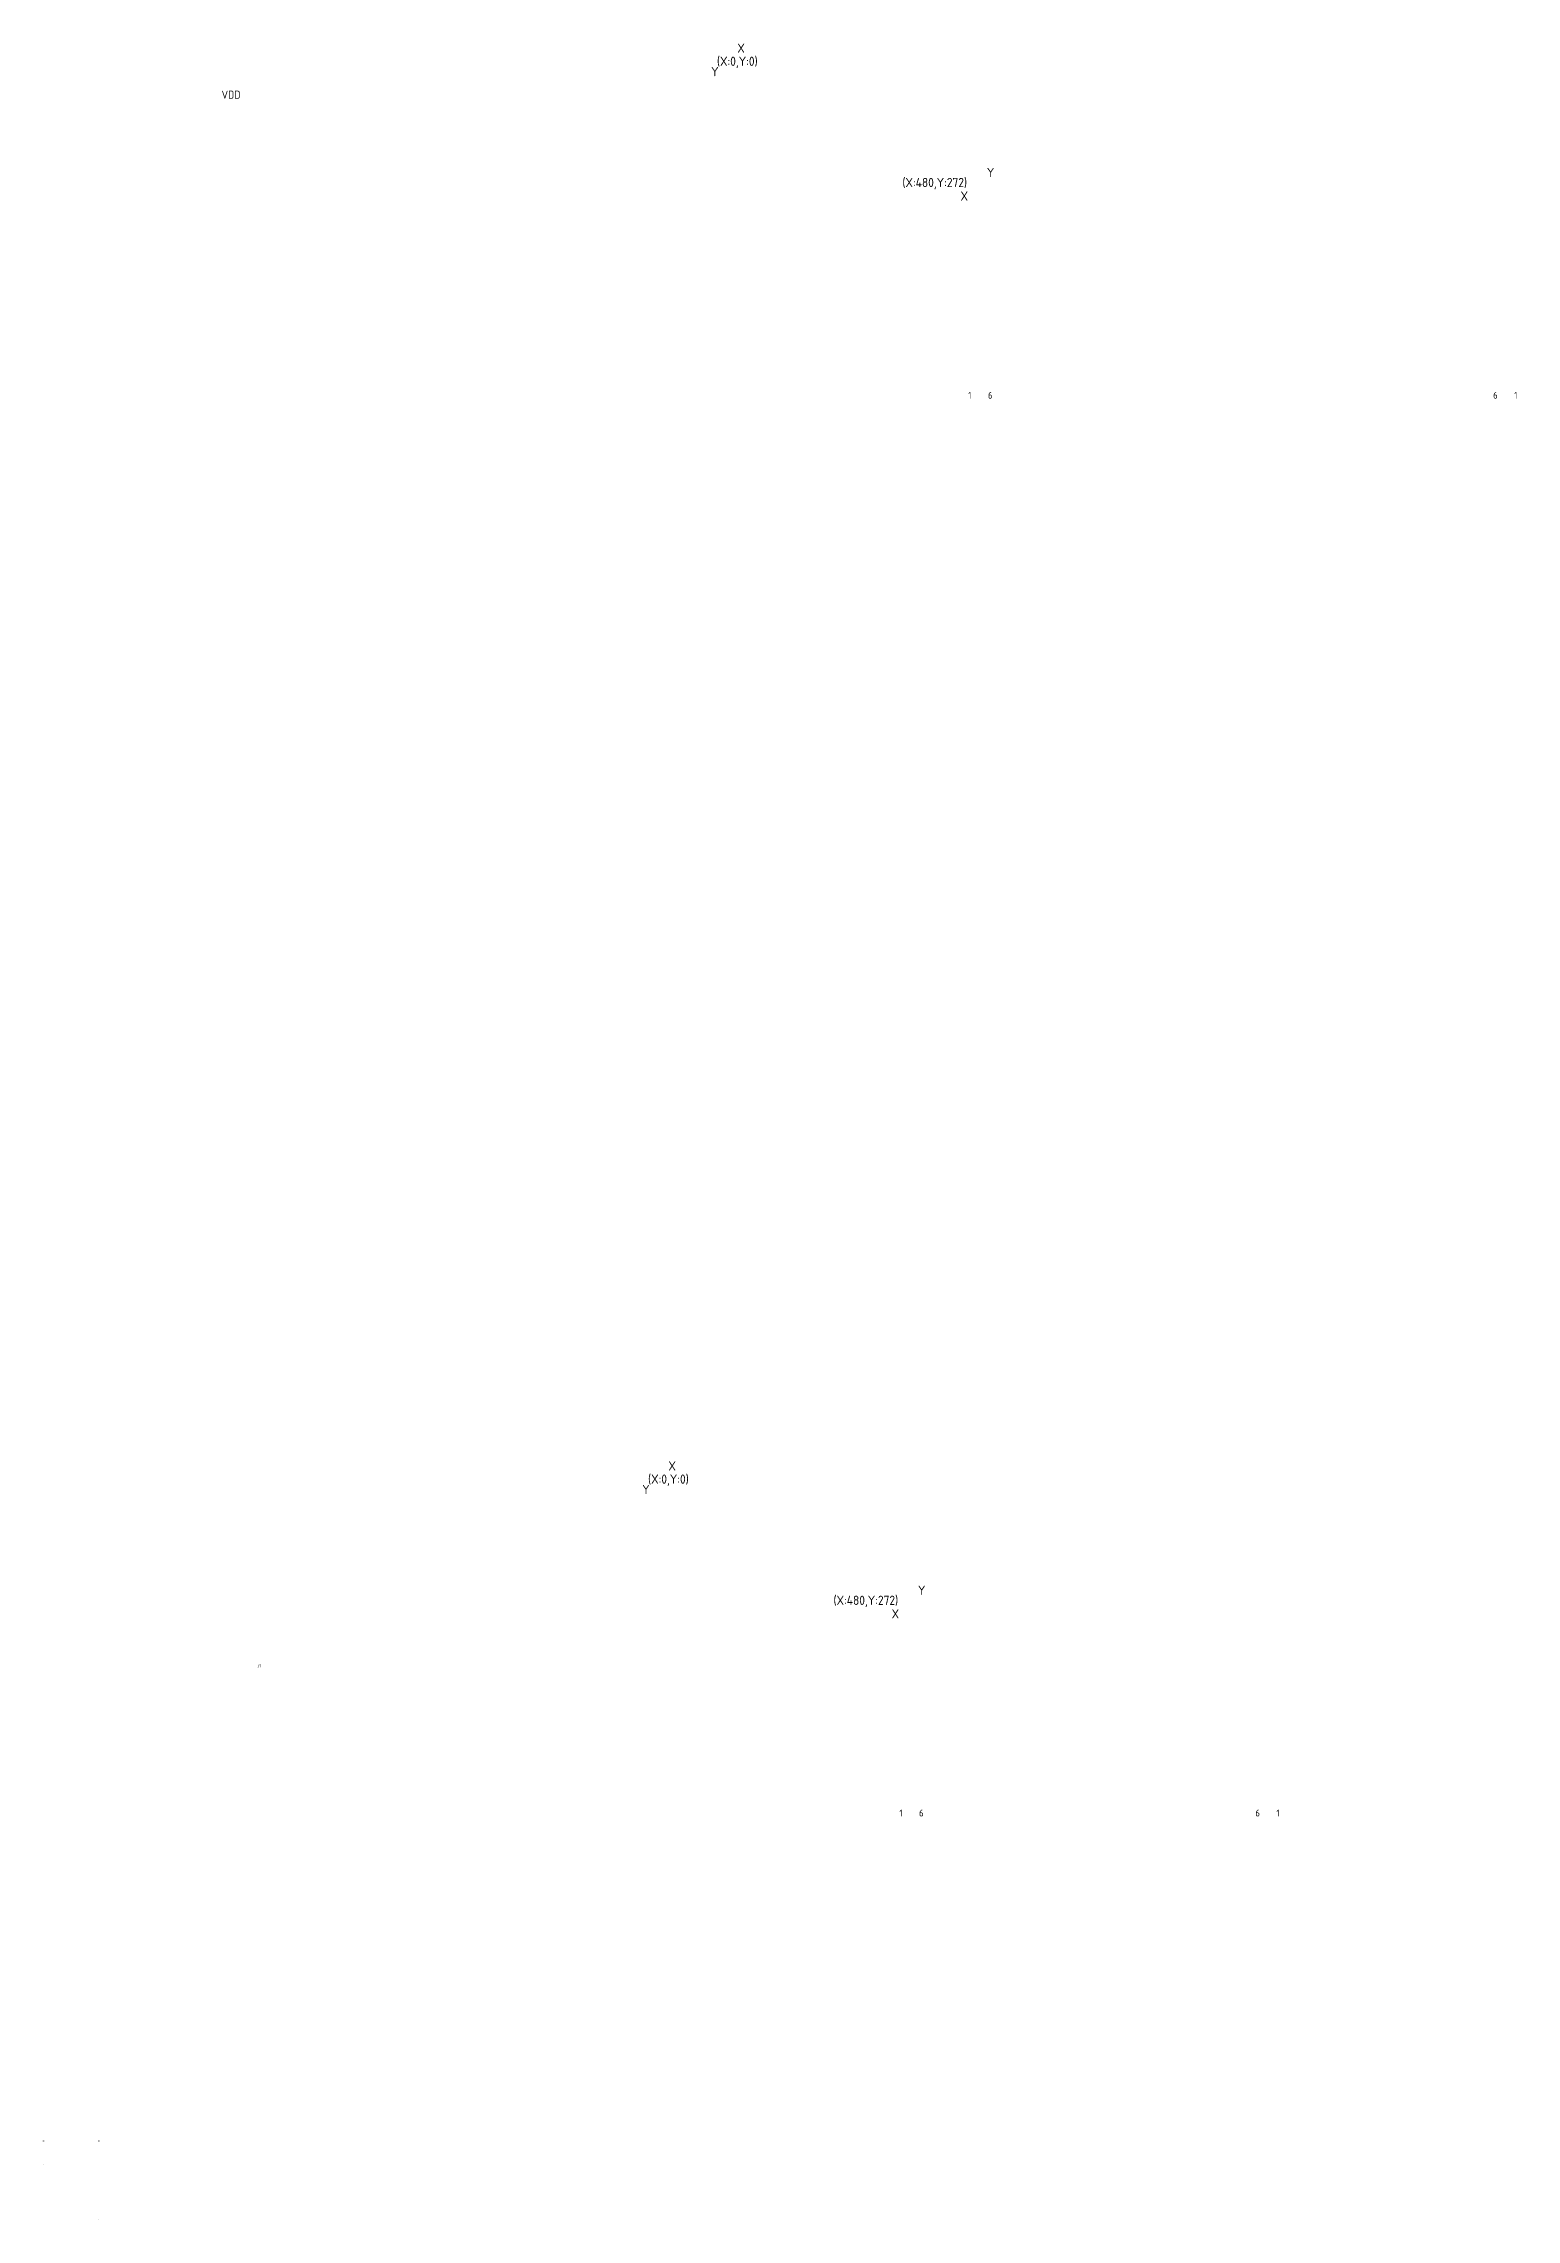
# Model space of a CAD drawing. Header units: millimetres. Extents: x 3623 to 6062, y 1175 to 2021.
# Drawn here: x 4352 to 4831, y 1175 to 1883 of the extents above; entities that cross this region are included whole.
import ezdxf

# ---------------------------------------------------------------- set-up
doc = ezdxf.new("R2010")
doc.units = ezdxf.units.MM
doc.header["$LTSCALE"] = 0.1
for name, color, linetype in [('Dim', 3, 'Continuous'), ('FPC', 11, 'Continuous'), ('MECHANICAL1', 6, 'Continuous'), ('TOPOVERLAY', 2, 'Continuous')]:
    doc.layers.add(name, color=color, linetype=linetype)
doc.styles.get("Standard").update_dxf_attribs({"font": 'isocp2.shx', "bigfont": 'AllInOneBig.shx'})

msp = doc.modelspace()

# ---------------------------------------------------------------- linework, layer by layer
at = {"layer": 'MECHANICAL1'}
for points in [[(4351.95, 1200.932, 1), (4351.962, 1200.932, 1)], [(4351.95, 1200.932, 1), (4351.963, 1200.932, 1)], [(4351.95, 1200.932, 1), (4351.962, 1200.932, 1)], [(4351.95, 1200.932, 1), (4351.963, 1200.932, 1)], [(4351.95, 1200.932, 1), (4351.962, 1200.932, 1)], [(4351.95, 1200.932, 1), (4351.963, 1200.932, 1)], [(4351.95, 1200.932, 1), (4351.962, 1200.932, 1)], [(4351.95, 1200.932, 1), (4351.963, 1200.932, 1)], [(4351.95, 1200.932, 1), (4351.962, 1200.932, 1)], [(4351.95, 1200.932, 1), (4351.963, 1200.932, 1)], [(4351.95, 1200.932, 1), (4351.962, 1200.932, 1)], [(4351.95, 1200.932, 1), (4351.963, 1200.932, 1)], [(4351.95, 1200.932, 1), (4351.962, 1200.932, 1)], [(4351.95, 1200.932, 1), (4351.963, 1200.932, 1)], [(4351.95, 1200.932, 1), (4351.962, 1200.932, 1)], [(4351.95, 1200.932, 1), (4351.963, 1200.932, 1)], [(4351.95, 1200.932, 1), (4351.962, 1200.932, 1)], [(4351.95, 1200.932, 1), (4351.963, 1200.932, 1)], [(4351.95, 1200.932, 1), (4351.962, 1200.932, 1)], [(4351.95, 1200.932, 1), (4351.963, 1200.932, 1)], [(4351.95, 1200.932, 1), (4351.962, 1200.932, 1)], [(4351.95, 1200.932, 1), (4351.963, 1200.932, 1)], [(4351.95, 1200.932, 1), (4351.962, 1200.932, 1)], [(4351.95, 1200.932, 1), (4351.963, 1200.932, 1)], [(4351.95, 1200.932, 1), (4351.962, 1200.932, 1)], [(4351.95, 1200.932, 1), (4351.963, 1200.932, 1)], [(4351.95, 1200.932, 1), (4351.962, 1200.932, 1)], [(4351.95, 1200.932, 1), (4351.963, 1200.932, 1)], [(4351.95, 1200.932, 1), (4351.962, 1200.932, 1)], [(4351.95, 1200.932, 1), (4351.963, 1200.932, 1)], [(4351.95, 1200.932, 1), (4351.962, 1200.932, 1)], [(4351.95, 1200.932, 1), (4351.963, 1200.932, 1)], [(4369.95, 1200.932, 1), (4369.962, 1200.932, 1)], [(4369.95, 1200.932, 1), (4369.963, 1200.932, 1)], [(4369.95, 1200.932, 1), (4369.962, 1200.932, 1)], [(4369.95, 1200.932, 1), (4369.963, 1200.932, 1)], [(4369.95, 1200.932, 1), (4369.962, 1200.932, 1)], [(4369.95, 1200.932, 1), (4369.963, 1200.932, 1)], [(4369.95, 1200.932, 1), (4369.962, 1200.932, 1)], [(4369.95, 1200.932, 1), (4369.963, 1200.932, 1)], [(4369.95, 1200.932, 1), (4369.962, 1200.932, 1)], [(4369.95, 1200.932, 1), (4369.963, 1200.932, 1)], [(4369.95, 1200.932, 1), (4369.962, 1200.932, 1)], [(4369.95, 1200.932, 1), (4369.963, 1200.932, 1)], [(4369.95, 1200.932, 1), (4369.962, 1200.932, 1)], [(4369.95, 1200.932, 1), (4369.963, 1200.932, 1)], [(4369.95, 1200.932, 1), (4369.962, 1200.932, 1)], [(4369.95, 1200.932, 1), (4369.963, 1200.932, 1)], [(4369.95, 1200.932, 1), (4369.962, 1200.932, 1)], [(4369.95, 1200.932, 1), (4369.963, 1200.932, 1)], [(4369.95, 1200.932, 1), (4369.962, 1200.932, 1)], [(4369.95, 1200.932, 1), (4369.963, 1200.932, 1)], [(4369.95, 1200.932, 1), (4369.962, 1200.932, 1)], [(4369.95, 1200.932, 1), (4369.963, 1200.932, 1)], [(4369.95, 1200.932, 1), (4369.962, 1200.932, 1)], [(4369.95, 1200.932, 1), (4369.963, 1200.932, 1)], [(4369.95, 1200.932, 1), (4369.962, 1200.932, 1)], [(4369.95, 1200.932, 1), (4369.963, 1200.932, 1)], [(4369.95, 1200.932, 1), (4369.962, 1200.932, 1)], [(4369.95, 1200.932, 1), (4369.963, 1200.932, 1)], [(4369.95, 1200.932, 1), (4369.962, 1200.932, 1)], [(4369.95, 1200.932, 1), (4369.963, 1200.932, 1)], [(4369.95, 1200.932, 1), (4369.962, 1200.932, 1)], [(4369.95, 1200.932, 1), (4369.963, 1200.932, 1)], [(4369.95, 1200.932, 1), (4369.962, 1200.932, 1)], [(4369.95, 1200.932, 1), (4369.963, 1200.932, 1)], [(4369.95, 1200.932, 1), (4369.962, 1200.932, 1)], [(4369.95, 1200.932, 1), (4369.963, 1200.932, 1)], [(4369.95, 1200.932, 1), (4369.962, 1200.932, 1)], [(4369.95, 1200.932, 1), (4369.963, 1200.932, 1)], [(4369.95, 1200.932, 1), (4369.962, 1200.932, 1)], [(4369.95, 1200.932, 1), (4369.963, 1200.932, 1)], [(4369.95, 1200.932, 1), (4369.962, 1200.932, 1)], [(4369.95, 1200.932, 1), (4369.963, 1200.932, 1)], [(4369.95, 1200.932, 1), (4369.962, 1200.932, 1)], [(4369.95, 1200.932, 1), (4369.963, 1200.932, 1)], [(4369.95, 1200.932, 1), (4369.962, 1200.932, 1)], [(4369.95, 1200.932, 1), (4369.963, 1200.932, 1)], [(4369.95, 1200.932, 1), (4369.962, 1200.932, 1)], [(4369.95, 1200.932, 1), (4369.963, 1200.932, 1)], [(4369.95, 1200.932, 1), (4369.962, 1200.932, 1)], [(4369.95, 1200.932, 1), (4369.963, 1200.932, 1)], [(4369.95, 1200.932, 1), (4369.962, 1200.932, 1)], [(4369.95, 1200.932, 1), (4369.963, 1200.932, 1)], [(4369.95, 1200.932, 1), (4369.962, 1200.932, 1)], [(4369.95, 1200.932, 1), (4369.963, 1200.932, 1)], [(4369.95, 1200.932, 1), (4369.962, 1200.932, 1)], [(4369.95, 1200.932, 1), (4369.963, 1200.932, 1)], [(4369.95, 1200.932, 1), (4369.962, 1200.932, 1)], [(4369.95, 1200.932, 1), (4369.963, 1200.932, 1)], [(4369.95, 1200.932, 1), (4369.962, 1200.932, 1)], [(4369.95, 1200.932, 1), (4369.963, 1200.932, 1)], [(4369.95, 1200.932, 1), (4369.962, 1200.932, 1)], [(4369.95, 1200.932, 1), (4369.963, 1200.932, 1)], [(4369.95, 1200.932, 1), (4369.962, 1200.932, 1)], [(4369.95, 1200.932, 1), (4369.963, 1200.932, 1)], [(4351.95, 1193.442, 1), (4351.962, 1193.442, 1)], [(4351.95, 1193.442, 1), (4351.963, 1193.442, 1)], [(4351.95, 1193.442, 1), (4351.962, 1193.442, 1)], [(4351.95, 1193.442, 1), (4351.963, 1193.442, 1)], [(4351.95, 1193.442, 1), (4351.962, 1193.442, 1)], [(4351.95, 1193.442, 1), (4351.963, 1193.442, 1)], [(4351.95, 1193.442, 1), (4351.962, 1193.442, 1)], [(4351.95, 1193.442, 1), (4351.963, 1193.442, 1)], [(4351.95, 1193.442, 1), (4351.962, 1193.442, 1)], [(4351.95, 1193.442, 1), (4351.963, 1193.442, 1)], [(4351.95, 1193.442, 1), (4351.962, 1193.442, 1)], [(4351.95, 1193.442, 1), (4351.963, 1193.442, 1)], [(4351.95, 1193.442, 1), (4351.962, 1193.442, 1)], [(4351.95, 1193.442, 1), (4351.963, 1193.442, 1)], [(4351.95, 1193.442, 1), (4351.962, 1193.442, 1)], [(4351.95, 1193.442, 1), (4351.963, 1193.442, 1)], [(4351.95, 1193.442, 1), (4351.962, 1193.442, 1)], [(4351.95, 1193.442, 1), (4351.963, 1193.442, 1)], [(4351.95, 1193.442, 1), (4351.962, 1193.442, 1)], [(4351.95, 1193.442, 1), (4351.963, 1193.442, 1)], [(4351.95, 1193.442, 1), (4351.962, 1193.442, 1)], [(4351.95, 1193.442, 1), (4351.963, 1193.442, 1)], [(4351.95, 1193.442, 1), (4351.962, 1193.442, 1)], [(4351.95, 1193.442, 1), (4351.963, 1193.442, 1)], [(4351.95, 1193.442, 1), (4351.962, 1193.442, 1)], [(4351.95, 1193.442, 1), (4351.963, 1193.442, 1)], [(4351.95, 1193.442, 1), (4351.962, 1193.442, 1)], [(4351.95, 1193.442, 1), (4351.963, 1193.442, 1)], [(4351.95, 1193.442, 1), (4351.962, 1193.442, 1)], [(4351.95, 1193.442, 1), (4351.963, 1193.442, 1)], [(4351.95, 1193.442, 1), (4351.962, 1193.442, 1)], [(4351.95, 1193.442, 1), (4351.963, 1193.442, 1)], [(4369.95, 1175.432, 1), (4369.962, 1175.432, 1)], [(4369.95, 1175.432, 1), (4369.963, 1175.432, 1)], [(4369.95, 1175.432, 1), (4369.962, 1175.432, 1)], [(4369.95, 1175.432, 1), (4369.963, 1175.432, 1)], [(4369.95, 1175.432, 1), (4369.962, 1175.432, 1)], [(4369.95, 1175.432, 1), (4369.963, 1175.432, 1)], [(4369.95, 1175.432, 1), (4369.962, 1175.432, 1)], [(4369.95, 1175.432, 1), (4369.963, 1175.432, 1)], [(4369.95, 1175.432, 1), (4369.962, 1175.432, 1)], [(4369.95, 1175.432, 1), (4369.963, 1175.432, 1)], [(4369.95, 1175.432, 1), (4369.962, 1175.432, 1)], [(4369.95, 1175.432, 1), (4369.963, 1175.432, 1)], [(4369.95, 1175.432, 1), (4369.962, 1175.432, 1)], [(4369.95, 1175.432, 1), (4369.963, 1175.432, 1)], [(4369.95, 1175.432, 1), (4369.962, 1175.432, 1)], [(4369.95, 1175.432, 1), (4369.963, 1175.432, 1)], [(4369.95, 1175.432, 1), (4369.962, 1175.432, 1)], [(4369.95, 1175.432, 1), (4369.963, 1175.432, 1)], [(4369.95, 1175.432, 1), (4369.962, 1175.432, 1)], [(4369.95, 1175.432, 1), (4369.963, 1175.432, 1)], [(4369.95, 1175.432, 1), (4369.962, 1175.432, 1)], [(4369.95, 1175.432, 1), (4369.963, 1175.432, 1)], [(4369.95, 1175.432, 1), (4369.962, 1175.432, 1)], [(4369.95, 1175.432, 1), (4369.963, 1175.432, 1)], [(4369.95, 1175.432, 1), (4369.962, 1175.432, 1)], [(4369.95, 1175.432, 1), (4369.963, 1175.432, 1)], [(4369.95, 1175.432, 1), (4369.962, 1175.432, 1)], [(4369.95, 1175.432, 1), (4369.963, 1175.432, 1)], [(4369.95, 1175.432, 1), (4369.962, 1175.432, 1)], [(4369.95, 1175.432, 1), (4369.963, 1175.432, 1)], [(4369.95, 1175.432, 1), (4369.962, 1175.432, 1)], [(4369.95, 1175.432, 1), (4369.963, 1175.432, 1)]]:
    msp.add_lwpolyline(points, format="xyb", close=True, dxfattribs=at)
for points in [[(4351.956, 1200.932), (4351.957, 1200.932)], [(4351.956, 1200.932), (4351.957, 1200.932)], [(4351.956, 1200.932), (4351.957, 1200.932)], [(4351.956, 1200.932), (4351.957, 1200.932)], [(4351.956, 1200.932), (4351.957, 1200.932)], [(4351.956, 1200.932), (4351.957, 1200.932)], [(4351.956, 1200.932), (4351.957, 1200.932)], [(4351.956, 1200.932), (4351.957, 1200.932)], [(4351.956, 1200.932), (4351.957, 1200.932)], [(4351.956, 1200.932), (4351.957, 1200.932)], [(4351.956, 1200.932), (4351.957, 1200.932)], [(4351.956, 1200.932), (4351.957, 1200.932)], [(4351.956, 1200.932), (4351.957, 1200.932)], [(4351.956, 1200.932), (4351.957, 1200.932)], [(4351.956, 1200.932), (4351.957, 1200.932)], [(4351.956, 1200.932), (4351.957, 1200.932)], [(4369.956, 1200.932), (4369.957, 1200.932)], [(4369.956, 1200.932), (4369.957, 1200.932)], [(4369.956, 1200.932), (4369.957, 1200.932)], [(4369.956, 1200.932), (4369.957, 1200.932)], [(4369.956, 1200.932), (4369.957, 1200.932)], [(4369.956, 1200.932), (4369.957, 1200.932)], [(4369.956, 1200.932), (4369.957, 1200.932)], [(4369.956, 1200.932), (4369.957, 1200.932)], [(4369.956, 1200.932), (4369.957, 1200.932)], [(4369.956, 1200.932), (4369.957, 1200.932)], [(4369.956, 1200.932), (4369.957, 1200.932)], [(4369.956, 1200.932), (4369.957, 1200.932)], [(4369.956, 1200.932), (4369.957, 1200.932)], [(4369.956, 1200.932), (4369.957, 1200.932)], [(4369.956, 1200.932), (4369.957, 1200.932)], [(4369.956, 1200.932), (4369.957, 1200.932)], [(4369.956, 1200.932), (4369.957, 1200.932)], [(4369.956, 1200.932), (4369.957, 1200.932)], [(4369.956, 1200.932), (4369.957, 1200.932)], [(4369.956, 1200.932), (4369.957, 1200.932)], [(4369.956, 1200.932), (4369.957, 1200.932)], [(4369.956, 1200.932), (4369.957, 1200.932)], [(4369.956, 1200.932), (4369.957, 1200.932)], [(4369.956, 1200.932), (4369.957, 1200.932)], [(4369.956, 1200.932), (4369.957, 1200.932)], [(4369.956, 1200.932), (4369.957, 1200.932)], [(4369.956, 1200.932), (4369.957, 1200.932)], [(4369.956, 1200.932), (4369.957, 1200.932)], [(4369.956, 1200.932), (4369.957, 1200.932)], [(4369.956, 1200.932), (4369.957, 1200.932)], [(4369.956, 1200.932), (4369.957, 1200.932)], [(4369.956, 1200.932), (4369.957, 1200.932)], [(4351.956, 1193.442), (4351.957, 1193.442)], [(4351.956, 1193.442), (4351.957, 1193.442)], [(4351.956, 1193.442), (4351.957, 1193.442)], [(4351.956, 1193.442), (4351.957, 1193.442)], [(4351.956, 1193.442), (4351.957, 1193.442)], [(4351.956, 1193.442), (4351.957, 1193.442)], [(4351.956, 1193.442), (4351.957, 1193.442)], [(4351.956, 1193.442), (4351.957, 1193.442)], [(4351.956, 1193.442), (4351.957, 1193.442)], [(4351.956, 1193.442), (4351.957, 1193.442)], [(4351.956, 1193.442), (4351.957, 1193.442)], [(4351.956, 1193.442), (4351.957, 1193.442)], [(4351.956, 1193.442), (4351.957, 1193.442)], [(4351.956, 1193.442), (4351.957, 1193.442)], [(4351.956, 1193.442), (4351.957, 1193.442)], [(4351.956, 1193.442), (4351.957, 1193.442)], [(4369.956, 1175.432), (4369.957, 1175.432)], [(4369.956, 1175.432), (4369.957, 1175.432)], [(4369.956, 1175.432), (4369.957, 1175.432)], [(4369.956, 1175.432), (4369.957, 1175.432)], [(4369.956, 1175.432), (4369.957, 1175.432)], [(4369.956, 1175.432), (4369.957, 1175.432)], [(4369.956, 1175.432), (4369.957, 1175.432)], [(4369.956, 1175.432), (4369.957, 1175.432)], [(4369.956, 1175.432), (4369.957, 1175.432)], [(4369.956, 1175.432), (4369.957, 1175.432)], [(4369.956, 1175.432), (4369.957, 1175.432)], [(4369.956, 1175.432), (4369.957, 1175.432)], [(4369.956, 1175.432), (4369.957, 1175.432)], [(4369.956, 1175.432), (4369.957, 1175.432)], [(4369.956, 1175.432), (4369.957, 1175.432)], [(4369.956, 1175.432), (4369.957, 1175.432)]]:
    msp.add_lwpolyline(points, dxfattribs=at)

# ---------------------------------------------------------------- texts
at = {"insert": (4409.811, 1867.187), "char_height": 2.6, "width": 8.65262, "attachment_point": 1}
msp.add_mtext('VDD', dxfattribs=at)
at = {"layer": 'Dim', "color": 6}
for s, p in [('X', (4577.387, 1879.521)), ('Y', (4568.873, 1871.874)), ('(X:0,Y:0)', (4570.767, 1875.254)), ('(X:480,Y:272)', (4631.031, 1835.858)), ('Y', (4658.472, 1839.109)), ('X', (4649.925, 1831.463)), ('X', (4554.998, 1418.796)), ('(X:0,Y:0)', (4548.379, 1414.529)), ('Y', (4546.484, 1411.15)), ('Y', (4636.083, 1378.385)), ('(X:480,Y:272)', (4608.642, 1375.133)), ('X', (4627.536, 1370.739))]:
    msp.add_text(s, height=3, dxfattribs=at).set_placement(p)
at = {"layer": 'FPC', "color": 4, "char_height": 2.227, "width": 1.25861}
for s, insert, attachment_point in [('1', (4652.436, 1769.325), 1), ('6', (4658.841, 1769.333), 1), ('6', (4824.447, 1769.333), 3), ('1', (4830.852, 1769.325), 3), ('1', (4630.047, 1308.6), 1), ('6', (4636.452, 1308.608), 1), ('6', (4747.186, 1308.608), 3), ('1', (4753.591, 1308.6), 3)]:
    msp.add_mtext(s, dxfattribs=dict(at, insert=insert, attachment_point=attachment_point))
at = {"layer": 'TOPOVERLAY'}
msp.add_text('J7', height=0.9, dxfattribs=at).set_placement((4421.367, 1354.817))

doc.saveas('drawing.dxf')
